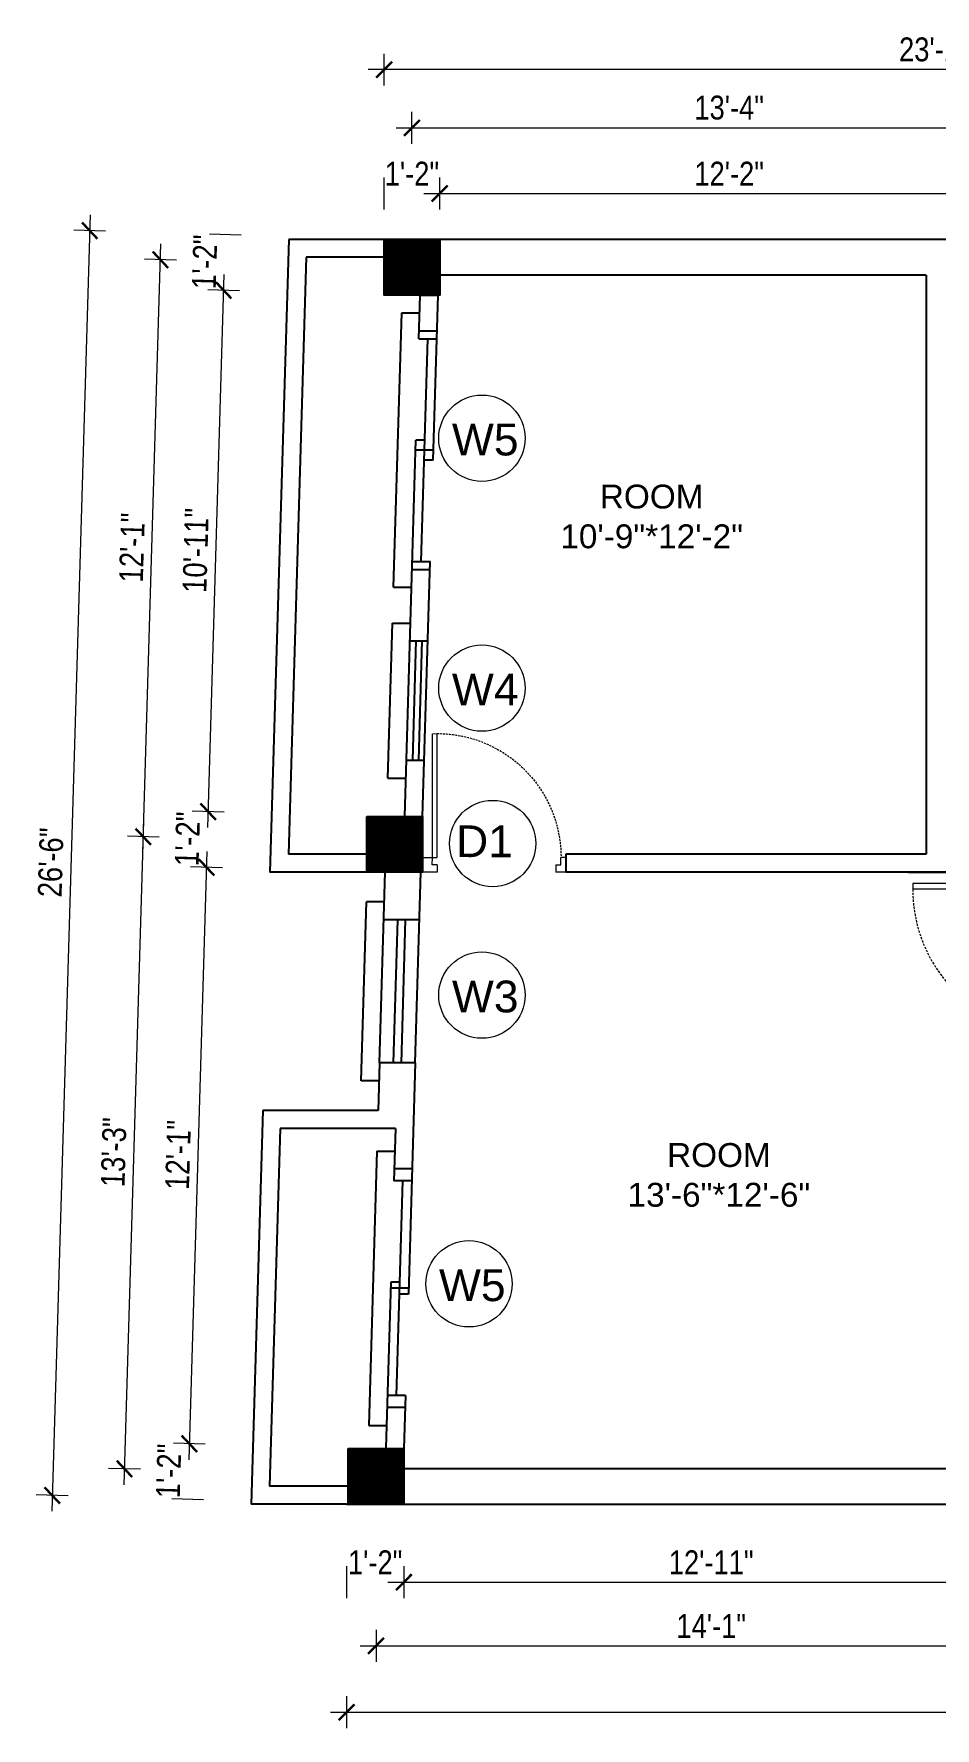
# Model space of a CAD drawing. Header units: inches. Extents: x -9985691 to 3643, y -3270716 to 4788.
# Drawn here: x -4974630.6 to -4974403.8, y -3265045.8 to -3264619.6 of the extents above; entities that cross this region are included whole.
import ezdxf

# ---------------------------------------------------------------- set-up
doc = ezdxf.new("R2010")
doc.units = ezdxf.units.IN
doc.header["$LTSCALE"] = 2
doc.header["$MEASUREMENT"] = 0
doc.header["$PDMODE"] = 34
doc.linetypes.add('HIDDEN', pattern=[0.375, 0.25, -0.125])
doc.layers.get('0').update_dxf_attribs({"linetype": 'CONTINUOUS'})
doc.layers.get('DEFPOINTS').update_dxf_attribs({"color": 141, "linetype": 'CONTINUOUS'})
doc.layers.add('A-Hatch', color=7, linetype='CONTINUOUS')
for name, color, linetype, lineweight in [('Annotate-Lite.w', 177, 'CONTINUOUS', 9), ('DIM 1-100', 4, 'CONTINUOUS', 13), ('Door-Window.w', 4, 'CONTINUOUS', 15), ('TEXT', 181, 'CONTINUOUS', 25)]:
    doc.layers.add(name, color=color, linetype=linetype, lineweight=lineweight)
doc.styles.add('arial.', font='arial.ttf')
doc.styles.add('gaurav', font='arial.ttf')
doc.styles.get("Standard").update_dxf_attribs({"font": 'ARIALN.TTF'})
doc.dimstyles.new('1 by 96', dxfattribs={"dimtxt": 6, "dimasz": 4, "dimexe": 4, "dimexo": 4, "dimgap": 2, "dimtad": 1, "dimdec": 0, "dimzin": 0, "dimdsep": 46, "dimlunit": 4, "dimtxsty": 'Standard', "dimblk": 'ARCHTICK', "dimcen": 0, "dimdle": 4, "dimadec": 0, "dimazin": 0, "dimtfac": 1, "dimtdec": 0, "dimtix": 1, "dimtofl": 0, "dimtmove": 1, "dimatfit": 3, "dimldrblk": 'ARCHTICK', "dimfxl": 4, "dimfxlon": 1, "dimtolj": 1, "dimtzin": 0, "dimlwd": -1, "dimlwe": -1, "dimarcsym": 0})

# ---------------------------------------------------------------- blocks, each defined once
blk = doc.blocks.new('3-0')
at = {"ltscale": 3}
for p, q in [((11063.05, 10097.68), (11065.97, 10099.9)), ((11065.25, 10097.81), (11066.71, 10098.92)), ((11065.97, 10099.9), (11066.71, 10098.92)), ((11063.05, 10097.68), (11064.53, 10095.73)), ((11065.99, 10096.84), (11064.53, 10095.73)), ((11065.99, 10096.84), (11065.25, 10097.81)), ((11085.5, 10074.13), (11110.32, 10092.96)), ((11086.24, 10073.15), (11111.05, 10091.97)), ((11111.05, 10091.97), (11110.32, 10092.96)), ((11084.04, 10073.02), (11082.57, 10071.91)), ((11084.04, 10073.02), (11084.78, 10072.04)), ((11084.78, 10072.04), (11086.24, 10073.15)), ((11086.24, 10073.15), (11085.5, 10074.13)), ((11087.72, 10071.2), (11086.24, 10073.15)), ((11082.57, 10071.91), (11084.79, 10068.98)), ((11084.79, 10068.98), (11087.72, 10071.2))]:
    blk.add_line(p, q, dxfattribs=at)
at = {"layer": 'Door-Window.w', "color": 9, "linetype": 'HIDDEN', "lineweight": 18}
blk.add_arc((11085.5, 10074.13), 31.16, 37.1906, 127.1465, dxfattribs=at)
blk = doc.blocks.new('*D696')
at = {"layer": 'DEFPOINTS', "color": 0, "ltscale": 0.5, "transparency": 16777216}
for p in [(-4974528.48, -3264659.79), (-4974542.48, -3264671.33), (-4974528.48, -3264671.33)]:
    blk.add_point(p, dxfattribs=at)
at = {"layer": 'DIM 1-100', "color": 0, "ltscale": 0.5, "transparency": 16777216}
for p, q in [((-4974542.48, -3264663.79), (-4974542.48, -3264655.79)), ((-4974528.48, -3264663.79), (-4974528.48, -3264655.79))]:
    blk.add_line(p, q, dxfattribs=at)
at = {"layer": 'DIM 1-100', "color": 0, "ltscale": 0.5, "transparency": 16777216, "insert": (-4974535.48, -3264654.78), "char_height": 6, "attachment_point": 5}
blk.add_mtext('\\A1;1\'-2"', dxfattribs=at)
blk = doc.blocks.new('_ArchTick')
at = {"color": 0, "linetype": 'ByBlock', "const_width": 0.15}
blk.add_lwpolyline([(-0.5, -0.5), (0.5, 0.5)], dxfattribs=at)
blk = doc.blocks.new('*D697')
at = {"layer": 'DEFPOINTS', "color": 0, "ltscale": 0.5, "transparency": 16777216}
for p in [(-4974382.84, -3264659.79), (-4974528.48, -3264671.33), (-4974382.84, -3264671.33)]:
    blk.add_point(p, dxfattribs=at)
at = {"layer": 'DIM 1-100', "color": 0, "ltscale": 0.5, "transparency": 16777216}
for p, q in [((-4974528.48, -3264663.79), (-4974528.48, -3264655.79)), ((-4974382.84, -3264663.79), (-4974382.84, -3264655.79)), ((-4974532.48, -3264659.79), (-4974378.84, -3264659.79))]:
    blk.add_line(p, q, dxfattribs=at)
at = {"layer": 'DIM 1-100', "color": 0, "ltscale": 0.5, "transparency": 16777216, "xscale": 4, "yscale": 4, "zscale": 4, "rotation": 180}
blk.add_blockref('_ArchTick', (-4974528.48, -3264659.79), dxfattribs=at)
at = {"layer": 'DIM 1-100', "color": 0, "ltscale": 0.5, "transparency": 16777216, "xscale": 4, "yscale": 4, "zscale": 4}
blk.add_blockref('_ArchTick', (-4974382.84, -3264659.79), dxfattribs=at)
at = {"layer": 'DIM 1-100', "color": 0, "ltscale": 0.5, "transparency": 16777216, "insert": (-4974455.66, -3264654.78), "char_height": 6, "attachment_point": 5}
blk.add_mtext('\\A1;12\'-2"', dxfattribs=at)
blk = doc.blocks.new('*D703')
at = {"layer": 'DEFPOINTS', "color": 0, "ltscale": 0.5, "transparency": 16777216}
for p in [(-4974375.84, -3264643.27), (-4974535.48, -3264678.33), (-4974375.84, -3264678.33)]:
    blk.add_point(p, dxfattribs=at)
at = {"layer": 'DIM 1-100', "color": 0, "ltscale": 0.5, "transparency": 16777216}
for p, q in [((-4974535.48, -3264647.27), (-4974535.48, -3264639.27)), ((-4974375.84, -3264647.27), (-4974375.84, -3264639.27)), ((-4974539.48, -3264643.27), (-4974371.84, -3264643.27))]:
    blk.add_line(p, q, dxfattribs=at)
at = {"layer": 'DIM 1-100', "color": 0, "ltscale": 0.5, "transparency": 16777216, "xscale": 4, "yscale": 4, "zscale": 4, "rotation": 180}
blk.add_blockref('_ArchTick', (-4974535.48, -3264643.27), dxfattribs=at)
at = {"layer": 'DIM 1-100', "color": 0, "ltscale": 0.5, "transparency": 16777216, "xscale": 4, "yscale": 4, "zscale": 4}
blk.add_blockref('_ArchTick', (-4974375.84, -3264643.27), dxfattribs=at)
at = {"layer": 'DIM 1-100', "color": 0, "ltscale": 0.5, "transparency": 16777216, "insert": (-4974455.66, -3264638.21), "char_height": 6, "attachment_point": 5}
blk.add_mtext('\\A1;13\'-4"', dxfattribs=at)
blk = doc.blocks.new('*D706')
at = {"layer": 'DEFPOINTS', "color": 0, "ltscale": 0.5, "transparency": 16777216}
for p in [(-4974542.48, -3264628.63), (-4974542.48, -3264671.33), (-4974265.84, -3264671.33)]:
    blk.add_point(p, dxfattribs=at)
at = {"layer": 'DIM 1-100', "color": 0, "ltscale": 0.5, "transparency": 16777216}
for p, q in [((-4974542.48, -3264632.63), (-4974542.48, -3264624.63)), ((-4974265.84, -3264632.63), (-4974265.84, -3264624.63)), ((-4974261.84, -3264628.63), (-4974546.48, -3264628.63))]:
    blk.add_line(p, q, dxfattribs=at)
at = {"layer": 'DIM 1-100', "color": 0, "ltscale": 0.5, "transparency": 16777216, "xscale": 4, "yscale": 4, "zscale": 4, "rotation": 180}
blk.add_blockref('_ArchTick', (-4974542.48, -3264628.63), dxfattribs=at)
at = {"layer": 'DIM 1-100', "color": 0, "ltscale": 0.5, "transparency": 16777216, "xscale": 4, "yscale": 4, "zscale": 4}
blk.add_blockref('_ArchTick', (-4974265.84, -3264628.63), dxfattribs=at)
at = {"layer": 'DIM 1-100', "color": 0, "ltscale": 0.5, "transparency": 16777216, "insert": (-4974404.16, -3264623.57), "char_height": 6, "attachment_point": 5}
blk.add_mtext('\\A1;23\'-1"', dxfattribs=at)
blk = doc.blocks.new('*D708')
at = {"layer": 'DEFPOINTS', "color": 0, "ltscale": 0.5, "transparency": 16777216}
for p in [(-4974586.75, -3264815.27), (-4974546.79, -3264816.46), (-4974547.21, -3264830.46)]:
    blk.add_point(p, dxfattribs=at)
at = {"layer": 'DIM 1-100', "color": 0, "ltscale": 0.5, "transparency": 16777216}
for p, q in [((-4974582.75, -3264815.39), (-4974590.75, -3264815.15)), ((-4974583.17, -3264829.39), (-4974591.17, -3264829.15))]:
    blk.add_line(p, q, dxfattribs=at)
at = {"layer": 'DIM 1-100', "color": 0, "ltscale": 0.5, "transparency": 16777216, "insert": (-4974591.97, -3264822.12), "char_height": 6, "attachment_point": 5, "rotation": 88.2969}
blk.add_mtext('\\A1;1\'-2"', dxfattribs=at)
blk = doc.blocks.new('*D709')
at = {"layer": 'DEFPOINTS', "color": 0, "ltscale": 0.5, "transparency": 16777216}
for p in [(-4974547.21, -3264830.46), (-4974591.48, -3264974.27), (-4974551.52, -3264975.46)]:
    blk.add_point(p, dxfattribs=at)
at = {"layer": 'DIM 1-100', "color": 0, "ltscale": 0.5, "transparency": 16777216}
for p, q in [((-4974587.05, -3264825.27), (-4974591.6, -3264978.27)), ((-4974583.17, -3264829.39), (-4974591.17, -3264829.15)), ((-4974587.48, -3264974.39), (-4974595.48, -3264974.15))]:
    blk.add_line(p, q, dxfattribs=at)
at = {"layer": 'DIM 1-100', "color": 0, "ltscale": 0.5, "transparency": 16777216, "xscale": 4, "yscale": 4, "zscale": 4}
for p, rotation in [((-4974587.17, -3264829.27), 88.29686496299821), ((-4974591.48, -3264974.27), 268.2968649629983)]:
    blk.add_blockref('_ArchTick', p, dxfattribs=dict(at, rotation=rotation))
at = {"layer": 'DIM 1-100', "color": 0, "ltscale": 0.5, "transparency": 16777216, "insert": (-4974594.33, -3264901.62), "char_height": 6, "attachment_point": 5, "rotation": 88.2969}
blk.add_mtext('\\A1;12\'-1"', dxfattribs=at)
blk = doc.blocks.new('*D710')
at = {"layer": 'DEFPOINTS', "color": 0, "ltscale": 0.5, "transparency": 16777216}
for p in [(-4974551.52, -3264975.46), (-4974591.89, -3264988.27), (-4974551.94, -3264989.46)]:
    blk.add_point(p, dxfattribs=at)
at = {"layer": 'DIM 1-100', "color": 0, "ltscale": 0.5, "transparency": 16777216}
for p, q in [((-4974587.48, -3264974.39), (-4974595.48, -3264974.15)), ((-4974587.9, -3264988.39), (-4974595.89, -3264988.15))]:
    blk.add_line(p, q, dxfattribs=at)
at = {"layer": 'DIM 1-100', "color": 0, "ltscale": 0.5, "transparency": 16777216, "insert": (-4974596.7, -3264981.12), "char_height": 6, "attachment_point": 5, "rotation": 88.2969}
blk.add_mtext('\\A1;1\'-2"', dxfattribs=at)
blk = doc.blocks.new('*D711')
at = {"layer": 'DEFPOINTS', "color": 0, "ltscale": 0.5, "transparency": 16777216}
for p in [(-4974582.85, -3264684.13), (-4974542.48, -3264685.33), (-4974546.79, -3264816.46)]:
    blk.add_point(p, dxfattribs=at)
at = {"layer": 'DIM 1-100', "color": 0, "ltscale": 0.5, "transparency": 16777216}
for p, q in [((-4974586.87, -3264819.27), (-4974582.73, -3264680.13)), ((-4974578.85, -3264684.25), (-4974586.85, -3264684.01)), ((-4974582.75, -3264815.39), (-4974590.75, -3264815.15))]:
    blk.add_line(p, q, dxfattribs=at)
at = {"layer": 'DIM 1-100', "color": 0, "ltscale": 0.5, "transparency": 16777216, "xscale": 4, "yscale": 4, "zscale": 4}
for p, rotation in [((-4974582.85, -3264684.13), 88.29686496299824), ((-4974586.75, -3264815.27), 268.2968649629983)]:
    blk.add_blockref('_ArchTick', p, dxfattribs=dict(at, rotation=rotation))
at = {"layer": 'DIM 1-100', "color": 0, "ltscale": 0.5, "transparency": 16777216, "insert": (-4974589.86, -3264749.55), "char_height": 6, "attachment_point": 5, "rotation": 88.2969}
blk.add_mtext('\\A1;10\'-11"', dxfattribs=at)
blk = doc.blocks.new('*D712')
at = {"layer": 'DEFPOINTS', "color": 0, "ltscale": 0.5, "transparency": 16777216}
for p in [(-4974582.44, -3264670.14), (-4974542.48, -3264671.33), (-4974542.48, -3264685.33)]:
    blk.add_point(p, dxfattribs=at)
at = {"layer": 'DIM 1-100', "color": 0, "ltscale": 0.5, "transparency": 16777216}
for p, q in [((-4974578.44, -3264670.26), (-4974586.43, -3264670.02)), ((-4974578.85, -3264684.25), (-4974586.85, -3264684.01))]:
    blk.add_line(p, q, dxfattribs=at)
at = {"layer": 'DIM 1-100', "color": 0, "ltscale": 0.5, "transparency": 16777216, "insert": (-4974587.65, -3264676.99), "char_height": 6, "attachment_point": 5, "rotation": 88.2969}
blk.add_mtext('\\A1;1\'-2"', dxfattribs=at)
blk = doc.blocks.new('*D689')
at = {"layer": 'DEFPOINTS', "color": 0, "ltscale": 0.5, "transparency": 16777216}
for p in [(-4974603.08, -3264821.58), (-4974539.79, -3264823.46), (-4974544.52, -3264982.46)]:
    blk.add_point(p, dxfattribs=at)
at = {"layer": 'DIM 1-100', "color": 0, "ltscale": 0.5, "transparency": 16777216}
for p, q in [((-4974607.92, -3264984.57), (-4974602.96, -3264817.58)), ((-4974599.08, -3264821.69), (-4974607.07, -3264821.46)), ((-4974603.81, -3264980.69), (-4974611.8, -3264980.46))]:
    blk.add_line(p, q, dxfattribs=at)
at = {"layer": 'DIM 1-100', "color": 0, "ltscale": 0.5, "transparency": 16777216, "xscale": 4, "yscale": 4, "zscale": 4}
for p, rotation in [((-4974603.08, -3264821.58), 88.29686496677859), ((-4974607.8, -3264980.58), 268.2968649667786)]:
    blk.add_blockref('_ArchTick', p, dxfattribs=dict(at, rotation=rotation))
at = {"layer": 'DIM 1-100', "color": 0, "ltscale": 0.5, "transparency": 16777216, "insert": (-4974610.5, -3264900.92), "char_height": 6, "attachment_point": 5, "rotation": 88.2969}
blk.add_mtext('\\A1;13\'-3"', dxfattribs=at)
blk = doc.blocks.new('*D690')
at = {"layer": 'DEFPOINTS', "color": 0, "ltscale": 0.5, "transparency": 16777216}
for p in [(-4974598.76, -3264676.45), (-4974535.48, -3264678.33), (-4974539.79, -3264823.46)]:
    blk.add_point(p, dxfattribs=at)
at = {"layer": 'DIM 1-100', "color": 0, "ltscale": 0.5, "transparency": 16777216}
for p, q in [((-4974603.19, -3264825.57), (-4974598.64, -3264672.45)), ((-4974594.76, -3264676.57), (-4974602.76, -3264676.33)), ((-4974599.08, -3264821.69), (-4974607.07, -3264821.46))]:
    blk.add_line(p, q, dxfattribs=at)
at = {"layer": 'DIM 1-100', "color": 0, "ltscale": 0.5, "transparency": 16777216, "xscale": 4, "yscale": 4, "zscale": 4}
for p, rotation in [((-4974598.76, -3264676.45), 88.29686496677792), ((-4974603.08, -3264821.58), 268.2968649667779)]:
    blk.add_blockref('_ArchTick', p, dxfattribs=dict(at, rotation=rotation))
at = {"layer": 'DIM 1-100', "color": 0, "ltscale": 0.5, "transparency": 16777216, "insert": (-4974605.93, -3264748.86), "char_height": 6, "attachment_point": 5, "rotation": 88.2969}
blk.add_mtext('\\A1;12\'-1"', dxfattribs=at)
blk = doc.blocks.new('*D691')
at = {"layer": 'DEFPOINTS', "color": 0, "ltscale": 0.5, "transparency": 16777216}
for p in [(-4974542.48, -3264671.33), (-4974626, -3264987.25), (-4974551.94, -3264989.46)]:
    blk.add_point(p, dxfattribs=at)
at = {"layer": 'DIM 1-100', "color": 0, "ltscale": 0.5, "transparency": 16777216}
for p, q in [((-4974616.43, -3264665.13), (-4974626.12, -3264991.25)), ((-4974612.55, -3264669.25), (-4974620.54, -3264669.01)), ((-4974622.01, -3264987.37), (-4974630, -3264987.14))]:
    blk.add_line(p, q, dxfattribs=at)
at = {"layer": 'DIM 1-100', "color": 0, "ltscale": 0.5, "transparency": 16777216, "xscale": 4, "yscale": 4, "zscale": 4}
for p, rotation in [((-4974616.55, -3264669.13), 88.29686496680357), ((-4974626, -3264987.25), 268.2968649668036)]:
    blk.add_blockref('_ArchTick', p, dxfattribs=dict(at, rotation=rotation))
at = {"layer": 'DIM 1-100', "color": 0, "ltscale": 0.5, "transparency": 16777216, "insert": (-4974626.34, -3264828.04), "char_height": 6, "attachment_point": 5, "rotation": 88.2969}
blk.add_mtext('\\A1;26\'-6"', dxfattribs=at)
blk = doc.blocks.new('*D692')
at = {"layer": 'DEFPOINTS', "color": 0, "ltscale": 0.5, "transparency": 16777216}
for p in [(-4974551.94, -3264989.46), (-4974537.52, -3264989.46), (-4974537.52, -3265009.08)]:
    blk.add_point(p, dxfattribs=at)
at = {"layer": 'DIM 1-100', "color": 0, "ltscale": 0.5, "transparency": 16777216}
for p, q in [((-4974551.94, -3265005.08), (-4974551.94, -3265013.08)), ((-4974537.52, -3265005.08), (-4974537.52, -3265013.08))]:
    blk.add_line(p, q, dxfattribs=at)
at = {"layer": 'DIM 1-100', "color": 0, "ltscale": 0.5, "transparency": 16777216, "insert": (-4974544.73, -3265004.07), "char_height": 6, "attachment_point": 5}
blk.add_mtext('\\A1;1\'-2"', dxfattribs=at)
blk = doc.blocks.new('*D693')
at = {"layer": 'DEFPOINTS', "color": 0, "ltscale": 0.5, "transparency": 16777216}
for p in [(-4974537.52, -3264989.46), (-4974382.84, -3264989.46), (-4974382.84, -3265009.08)]:
    blk.add_point(p, dxfattribs=at)
at = {"layer": 'DIM 1-100', "color": 0, "ltscale": 0.5, "transparency": 16777216}
for p, q in [((-4974537.52, -3265005.08), (-4974537.52, -3265013.08)), ((-4974382.84, -3265005.08), (-4974382.84, -3265013.08)), ((-4974541.52, -3265009.08), (-4974378.84, -3265009.08))]:
    blk.add_line(p, q, dxfattribs=at)
at = {"layer": 'DIM 1-100', "color": 0, "ltscale": 0.5, "transparency": 16777216, "xscale": 4, "yscale": 4, "zscale": 4, "rotation": 180}
blk.add_blockref('_ArchTick', (-4974537.52, -3265009.08), dxfattribs=at)
at = {"layer": 'DIM 1-100', "color": 0, "ltscale": 0.5, "transparency": 16777216, "xscale": 4, "yscale": 4, "zscale": 4}
blk.add_blockref('_ArchTick', (-4974382.84, -3265009.08), dxfattribs=at)
at = {"layer": 'DIM 1-100', "color": 0, "ltscale": 0.5, "transparency": 16777216, "insert": (-4974460.18, -3265004.07), "char_height": 6, "attachment_point": 5}
blk.add_mtext('\\A1;12\'-11"', dxfattribs=at)
blk = doc.blocks.new('*D721')
at = {"layer": 'DEFPOINTS', "color": 0, "ltscale": 0.5, "transparency": 16777216}
for p in [(-4974544.52, -3264982.46), (-4974375.84, -3264982.46), (-4974375.84, -3265025.1)]:
    blk.add_point(p, dxfattribs=at)
at = {"layer": 'DIM 1-100', "color": 0, "ltscale": 0.5, "transparency": 16777216}
for p, q in [((-4974544.52, -3265021.1), (-4974544.52, -3265029.1)), ((-4974375.84, -3265021.1), (-4974375.84, -3265029.1)), ((-4974548.52, -3265025.1), (-4974371.84, -3265025.1))]:
    blk.add_line(p, q, dxfattribs=at)
at = {"layer": 'DIM 1-100', "color": 0, "ltscale": 0.5, "transparency": 16777216, "xscale": 4, "yscale": 4, "zscale": 4, "rotation": 180}
blk.add_blockref('_ArchTick', (-4974544.52, -3265025.1), dxfattribs=at)
at = {"layer": 'DIM 1-100', "color": 0, "ltscale": 0.5, "transparency": 16777216, "xscale": 4, "yscale": 4, "zscale": 4}
blk.add_blockref('_ArchTick', (-4974375.84, -3265025.1), dxfattribs=at)
at = {"layer": 'DIM 1-100', "color": 0, "ltscale": 0.5, "transparency": 16777216, "insert": (-4974460.18, -3265020.08), "char_height": 6, "attachment_point": 5}
blk.add_mtext('\\A1;14\'-1"', dxfattribs=at)
blk = doc.blocks.new('*D723')
at = {"layer": 'DEFPOINTS', "color": 0, "ltscale": 0.5, "transparency": 16777216}
for p in [(-4974551.94, -3264989.46), (-4974202.48, -3264989.46), (-4974202.48, -3265041.78)]:
    blk.add_point(p, dxfattribs=at)
at = {"layer": 'DIM 1-100', "color": 0, "ltscale": 0.5, "transparency": 16777216}
for p, q in [((-4974551.94, -3265037.78), (-4974551.94, -3265045.78)), ((-4974202.48, -3265037.78), (-4974202.48, -3265045.78)), ((-4974555.94, -3265041.78), (-4974198.48, -3265041.78))]:
    blk.add_line(p, q, dxfattribs=at)
at = {"layer": 'DIM 1-100', "color": 0, "ltscale": 0.5, "transparency": 16777216, "xscale": 4, "yscale": 4, "zscale": 4, "rotation": 180}
blk.add_blockref('_ArchTick', (-4974551.94, -3265041.78), dxfattribs=at)
at = {"layer": 'DIM 1-100', "color": 0, "ltscale": 0.5, "transparency": 16777216, "xscale": 4, "yscale": 4, "zscale": 4}
blk.add_blockref('_ArchTick', (-4974202.48, -3265041.78), dxfattribs=at)
at = {"layer": 'DIM 1-100', "color": 0, "ltscale": 0.5, "transparency": 16777216, "insert": (-4974377.21, -3265036.72), "char_height": 6, "attachment_point": 5}
blk.add_mtext('\\A1;29\'-1"', dxfattribs=at)

msp = doc.modelspace()

# ---------------------------------------------------------------- hatches: boundary and pattern name
at = {"layer": 'A-Hatch', "ltscale": 0.5}
h = msp.add_hatch(dxfattribs=at)
h.set_pattern_fill('ANSI31', color=256)
h.set_pattern_definition([(45, (566.40021, 0), (-0.0883883476483, 0.0883883476483), [])])
h.paths.add_polyline_path([(-4974528.48, -3264671.33), (-4974542.48, -3264671.33), (-4974542.48, -3264685.33), (-4974528.48, -3264685.33)])
h = msp.add_hatch(dxfattribs=at)
h.set_pattern_fill('ANSI31', color=256)
h.set_pattern_definition([(45, (562.085, -145.12696), (-0.0883883476483, 0.0883883476483), [])])
h.paths.add_polyline_path([(-4974532.79, -3264816.46), (-4974546.79, -3264816.46), (-4974546.79, -3264830.46), (-4974532.79, -3264830.46)])
h = msp.add_hatch(dxfattribs=at)
h.set_pattern_fill('ANSI31', color=256)
h.set_pattern_definition([(45, (557.35728, -304.12696), (-0.0883883476483, 0.0883883476483), [])])
h.paths.add_polyline_path([(-4974537.52, -3264975.46), (-4974551.52, -3264975.46), (-4974551.52, -3264989.46), (-4974537.52, -3264989.46)])

# ---------------------------------------------------------------- linework, layer by layer
at = {"ltscale": 0.5}
for p, q in [((-4974566.49, -3264671.33), (-4974571.22, -3264830.46)), ((-4974542.48, -3264671.33), (-4974566.49, -3264671.33)), ((-4974247.84, -3264671.33), (-4974542.48, -3264671.33)), ((-4974562.12, -3264675.83), (-4974566.58, -3264825.96)), ((-4974542.48, -3264675.83), (-4974562.12, -3264675.83)), ((-4974406.09, -3264680.33), (-4974528.48, -3264680.33)), ((-4974406.09, -3264680.33), (-4974406.09, -3264825.96)), ((-4974533.72, -3264696.33), (-4974533.4, -3264685.33)), ((-4974533.4, -3264685.33), (-4974528.89, -3264685.33)), ((-4974530.13, -3264726.83), (-4974528.89, -3264685.33)), ((-4974540.08, -3264758.83), (-4974538.03, -3264689.83)), ((-4974538.03, -3264689.83), (-4974533.53, -3264689.83)), ((-4974533.72, -3264696.33), (-4974529.22, -3264696.33)), ((-4974533.66, -3264694.33), (-4974529.16, -3264694.33)), ((-4974533.14, -3264752.33), (-4974531.47, -3264696.33)), ((-4974537.29, -3264816.46), (-4974534.48, -3264721.83)), ((-4974532.23, -3264721.83), (-4974534.48, -3264721.83)), ((-4974530.05, -3264724.33), (-4974534.55, -3264724.33)), ((-4974530.13, -3264726.83), (-4974532.38, -3264726.83)), ((-4974535.45, -3264754.33), (-4974530.94, -3264754.33)), ((-4974535.39, -3264752.33), (-4974530.89, -3264752.33)), ((-4974532.79, -3264816.46), (-4974530.89, -3264752.33)), ((-4974540.08, -3264758.83), (-4974535.58, -3264758.83)), ((-4974541.51, -3264806.83), (-4974540.35, -3264767.83)), ((-4974540.35, -3264767.83), (-4974535.85, -3264767.83)), ((-4974535.98, -3264772.33), (-4974531.48, -3264772.33)), ((-4974534.48, -3264772.33), (-4974535.37, -3264802.33)), ((-4974532.98, -3264772.33), (-4974533.87, -3264802.33)), ((-4974536.87, -3264802.33), (-4974532.37, -3264802.33)), ((-4974541.51, -3264806.83), (-4974537.01, -3264806.83)), ((-4974546.79, -3264825.96), (-4974566.58, -3264825.96)), ((-4974406.09, -3264825.96), (-4974496.79, -3264825.96)), ((-4974496.79, -3264825.96), (-4974496.79, -3264830.46)), ((-4974546.79, -3264830.46), (-4974571.22, -3264830.46)), ((-4974543.64, -3264878.46), (-4974542.21, -3264830.46)), ((-4974534.64, -3264878.46), (-4974533.21, -3264830.46)), ((-4974391.67, -3264830.46), (-4974496.79, -3264830.46)), ((-4974410.59, -3264830.46), (-4974315.84, -3264830.46)), ((-4974548.28, -3264882.96), (-4974546.94, -3264837.96)), ((-4974542.44, -3264837.96), (-4974546.94, -3264837.96)), ((-4974533.57, -3264842.46), (-4974542.57, -3264842.46)), ((-4974540.14, -3264878.46), (-4974539.07, -3264842.46)), ((-4974538.14, -3264878.46), (-4974537.07, -3264842.46)), ((-4974543.64, -3264878.46), (-4974544, -3264890.46)), ((-4974534.64, -3264878.46), (-4974543.64, -3264878.46)), ((-4974534.64, -3264878.46), (-4974536.37, -3264936.64)), ((-4974543.77, -3264882.96), (-4974548.28, -3264882.96)), ((-4974573, -3264890.46), (-4974575.95, -3264989.46)), ((-4974544, -3264890.46), (-4974573, -3264890.46)), ((-4974568.63, -3264894.96), (-4974571.31, -3264984.96)), ((-4974539.63, -3264894.96), (-4974568.63, -3264894.96)), ((-4974539.63, -3264894.96), (-4974540.02, -3264908.14)), ((-4974544.3, -3264900.64), (-4974546.35, -3264969.64)), ((-4974544.3, -3264900.64), (-4974539.8, -3264900.64)), ((-4974535.43, -3264905.14), (-4974539.93, -3264905.14)), ((-4974535.52, -3264908.14), (-4974540.02, -3264908.14)), ((-4974539.37, -3264962.14), (-4974537.77, -3264908.14)), ((-4974540.78, -3264933.64), (-4974542.02, -3264975.32)), ((-4974538.53, -3264933.64), (-4974540.78, -3264933.64)), ((-4974536.32, -3264935.14), (-4974540.82, -3264935.14)), ((-4974536.37, -3264936.64), (-4974538.62, -3264936.64)), ((-4974537.12, -3264962.14), (-4974541.63, -3264962.14)), ((-4974537.12, -3264962.14), (-4974537.52, -3264975.46)), ((-4974537.21, -3264965.14), (-4974541.71, -3264965.14)), ((-4974546.35, -3264969.64), (-4974541.85, -3264969.64)), ((-4974537.52, -3264980.46), (-4974382.84, -3264980.46)), ((-4974551.52, -3264984.96), (-4974571.31, -3264984.96)), ((-4974551.94, -3264989.46), (-4974575.95, -3264989.46)), ((-4974551.94, -3264989.46), (-4974202.48, -3264989.46))]:
    msp.add_line(p, q, dxfattribs=at)
for points in [[(-4974542.48, -3264671.33), (-4974528.48, -3264671.33), (-4974528.48, -3264685.33), (-4974542.48, -3264685.33)], [(-4974546.79, -3264816.46), (-4974532.79, -3264816.46), (-4974532.79, -3264830.46), (-4974546.79, -3264830.46)], [(-4974551.52, -3264975.46), (-4974537.52, -3264975.46), (-4974537.52, -3264989.46), (-4974551.52, -3264989.46)]]:
    msp.add_lwpolyline(points, close=True, dxfattribs=at)
at = {"layer": 'Annotate-Lite.w', "ltscale": 0.005}
for centre in [(-4974517.87, -3264721.33), (-4974517.87, -3264784.2), (-4974515.17, -3264823.28), (-4974517.87, -3264861.41), (-4974521.13, -3264934.03)]:
    msp.add_circle(centre, 10.86, dxfattribs=at)

# ---------------------------------------------------------------- block references
at = {"layer": 'Door-Window.w', "linetype": 'ByBlock'}
for p, xscale, yscale, zscale, rotation in [((-4975863.29, -3279743.3), -0.9997907823099139, 0.9997907820742985, 0.9997907822730241, 307.1524242959098), ((-4956970.52, -3263278.21), 1.166422579283982, 1.166422579009098, 1.166422579240944, 142.8475757026006)]:
    msp.add_blockref('3-0', p, dxfattribs=dict(at, xscale=xscale, yscale=yscale, zscale=zscale, rotation=rotation))

# ---------------------------------------------------------------- texts
at = {"layer": 'Annotate-Lite.w', "ltscale": 0.005, "char_height": 8, "attachment_point": 1, "style": 'gaurav'}
for s, insert in [('W5', (-4974525.42, -3264717.67)), ('W4', (-4974525.42, -3264780.55)), ('W3', (-4974525.42, -3264857.76)), ('W5', (-4974528.68, -3264930.38))]:
    msp.add_mtext_dynamic_manual_height_columns(s, width=8, gutter_width=100, heights=[0], dxfattribs=dict(at, insert=insert))
at = {"layer": 'Annotate-Lite.w', "ltscale": 0.005, "insert": (-4974510.08, -3264818.72), "char_height": 8, "attachment_point": 3, "rotation": 359.9618, "style": 'gaurav'}
msp.add_mtext_dynamic_manual_height_columns('D1', width=8, gutter_width=100, heights=[0], dxfattribs=at)
at = {"layer": 'TEXT', "lineweight": -2, "char_height": 6, "attachment_point": 5, "style": 'arial.'}
for s, insert in [('ROOM\\P10\'-9"*12\'-2"', (-4974475.16, -3264741.05)), ('ROOM\\P13\'-6"*12\'-6"', (-4974458.24, -3264906.67))]:
    msp.add_mtext_dynamic_manual_height_columns(s, width=45.7314, gutter_width=30, heights=[0], dxfattribs=dict(at, insert=insert))

# ---------------------------------------------------------------- dimensions: what is measured, and where the dimension line sits
at = {"layer": 'DIM 1-100', "ltscale": 0.5}
for base, p1, p2, picture, middle in [((-4974542.48, -3264628.63), (-4974265.84, -3264671.33), (-4974542.48, -3264671.33), '*D706', (-4974404.16, -3264623.57)), ((-4974375.84, -3264643.27), (-4974535.48, -3264678.33), (-4974375.84, -3264678.33), '*D703', (-4974455.66, -3264638.21)), ((-4974528.48, -3264659.79), (-4974542.48, -3264671.33), (-4974528.48, -3264671.33), '*D696', (-4974535.48, -3264654.78)), ((-4974382.84, -3264659.79), (-4974528.48, -3264671.33), (-4974382.84, -3264671.33), '*D697', (-4974455.66, -3264654.78)), ((-4974375.84, -3265025.1), (-4974544.52, -3264982.46), (-4974375.84, -3264982.46), '*D721', (-4974460.18, -3265020.08)), ((-4974202.48, -3265041.78), (-4974551.94, -3264989.46), (-4974202.48, -3264989.46), '*D723', (-4974377.21, -3265036.72)), ((-4974537.52, -3265009.08), (-4974551.94, -3264989.46), (-4974537.52, -3264989.46), '*D692', (-4974544.73, -3265004.07)), ((-4974382.84, -3265009.08), (-4974537.52, -3264989.46), (-4974382.84, -3264989.46), '*D693', (-4974460.18, -3265004.07))]:
    dim = msp.add_linear_dim(base=base, p1=p1, p2=p2, dimstyle='1 by 96', dxfattribs=at)
    dim.commit()
    dim.dimension.update_dxf_attribs({"geometry": picture, "text_midpoint": middle})
for p1, p2, distance, picture, middle in [((-4974542.48, -3264671.33), (-4974551.94, -3264989.46), -74.1, '*D691', (-4974626.34, -3264828.04)), ((-4974547.21, -3264830.46), (-4974546.79, -3264816.46), 39.98, '*D708', (-4974591.97, -3264822.12)), ((-4974544.52, -3264982.46), (-4974539.79, -3264823.46), 63.31, '*D689', (-4974610.5, -3264900.92))]:
    dim = msp.add_aligned_dim(p1=p1, p2=p2, distance=distance, dimstyle='1 by 96', dxfattribs=at)
    dim.commit()
    dim.dimension.update_dxf_attribs({"geometry": picture, "text_midpoint": middle})
for base, p1, p2, picture, middle in [((-4974582.44, -3264670.14), (-4974542.48, -3264685.33), (-4974542.48, -3264671.33), '*D712', (-4974587.65, -3264676.99)), ((-4974598.76, -3264676.45), (-4974539.79, -3264823.46), (-4974535.48, -3264678.33), '*D690', (-4974605.93, -3264748.86)), ((-4974582.85, -3264684.13), (-4974546.79, -3264816.46), (-4974542.48, -3264685.33), '*D711', (-4974589.86, -3264749.55)), ((-4974591.48, -3264974.27), (-4974547.21, -3264830.46), (-4974551.52, -3264975.46), '*D709', (-4974594.33, -3264901.62)), ((-4974591.89, -3264988.27), (-4974551.52, -3264975.46), (-4974551.94, -3264989.46), '*D710', (-4974596.7, -3264981.12))]:
    dim = msp.add_linear_dim(base=base, p1=p1, p2=p2, angle=268.2969, dimstyle='1 by 96', dxfattribs=at)
    dim.commit()
    dim.dimension.update_dxf_attribs({"geometry": picture, "text_midpoint": middle})

doc.saveas('drawing.dxf')
